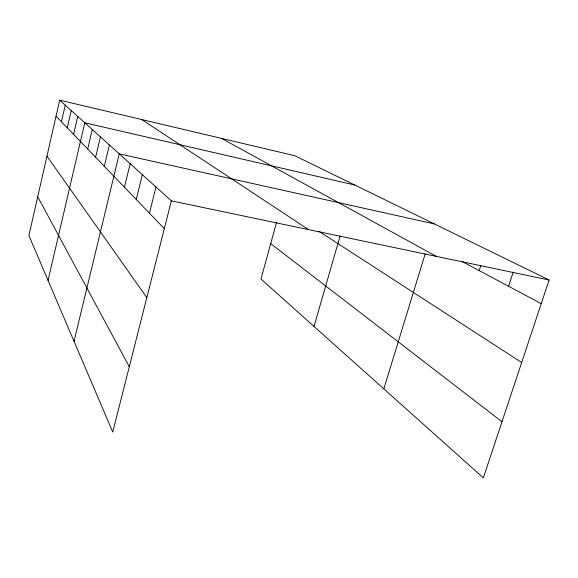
<?xml version="1.0" encoding="UTF-8"?>
<svg xmlns="http://www.w3.org/2000/svg" width="578" height="578" viewBox="0 0 578 578"><rect width="100%" height="100%" fill="white"/><g stroke="black" fill="none" stroke-linecap="round" stroke-linejoin="round"><path stroke-width="0.87" d="M59.678 100.153L28.9 235.528L112.739 432.048L171.37 200.862L59.678 100.153L294.896 155.749L549.1 280.012L483.338 477.847L260.96 279.022L276.616 222.154M61.441 121.748L65.235 105.16M67.265 127.803L71.231 110.564M73.572 134.356L77.727 116.424M48.039 280.395L84.793 122.796L354.813 185.032M87.683 149.023L92.263 129.53M95.608 157.252L100.428 136.892M104.293 166.276L109.387 144.97M74.035 341.316L119.256 153.864L434.353 223.917M124.451 187.221L130.187 163.719M136.242 199.475L142.354 174.693M149.442 213.188L155.988 186.99M314.013 326.454L340.131 235.911M383.828 388.878L425.198 253.814M479.198 270.612L480.831 265.468M508.597 286.276L513.199 272.115M171.37 200.862L549.1 280.012M461.966 261.429L541.239 303.667M221.634 138.431L436.361 256.386M319.107 231.424L521.674 362.514M141.791 119.559L308.536 229.603M270.699 243.649L501.993 421.716M56.044 116.142L164.325 228.65M46.948 156.154L146.834 297.612M37.722 196.744L129.299 366.741"/></g></svg>
